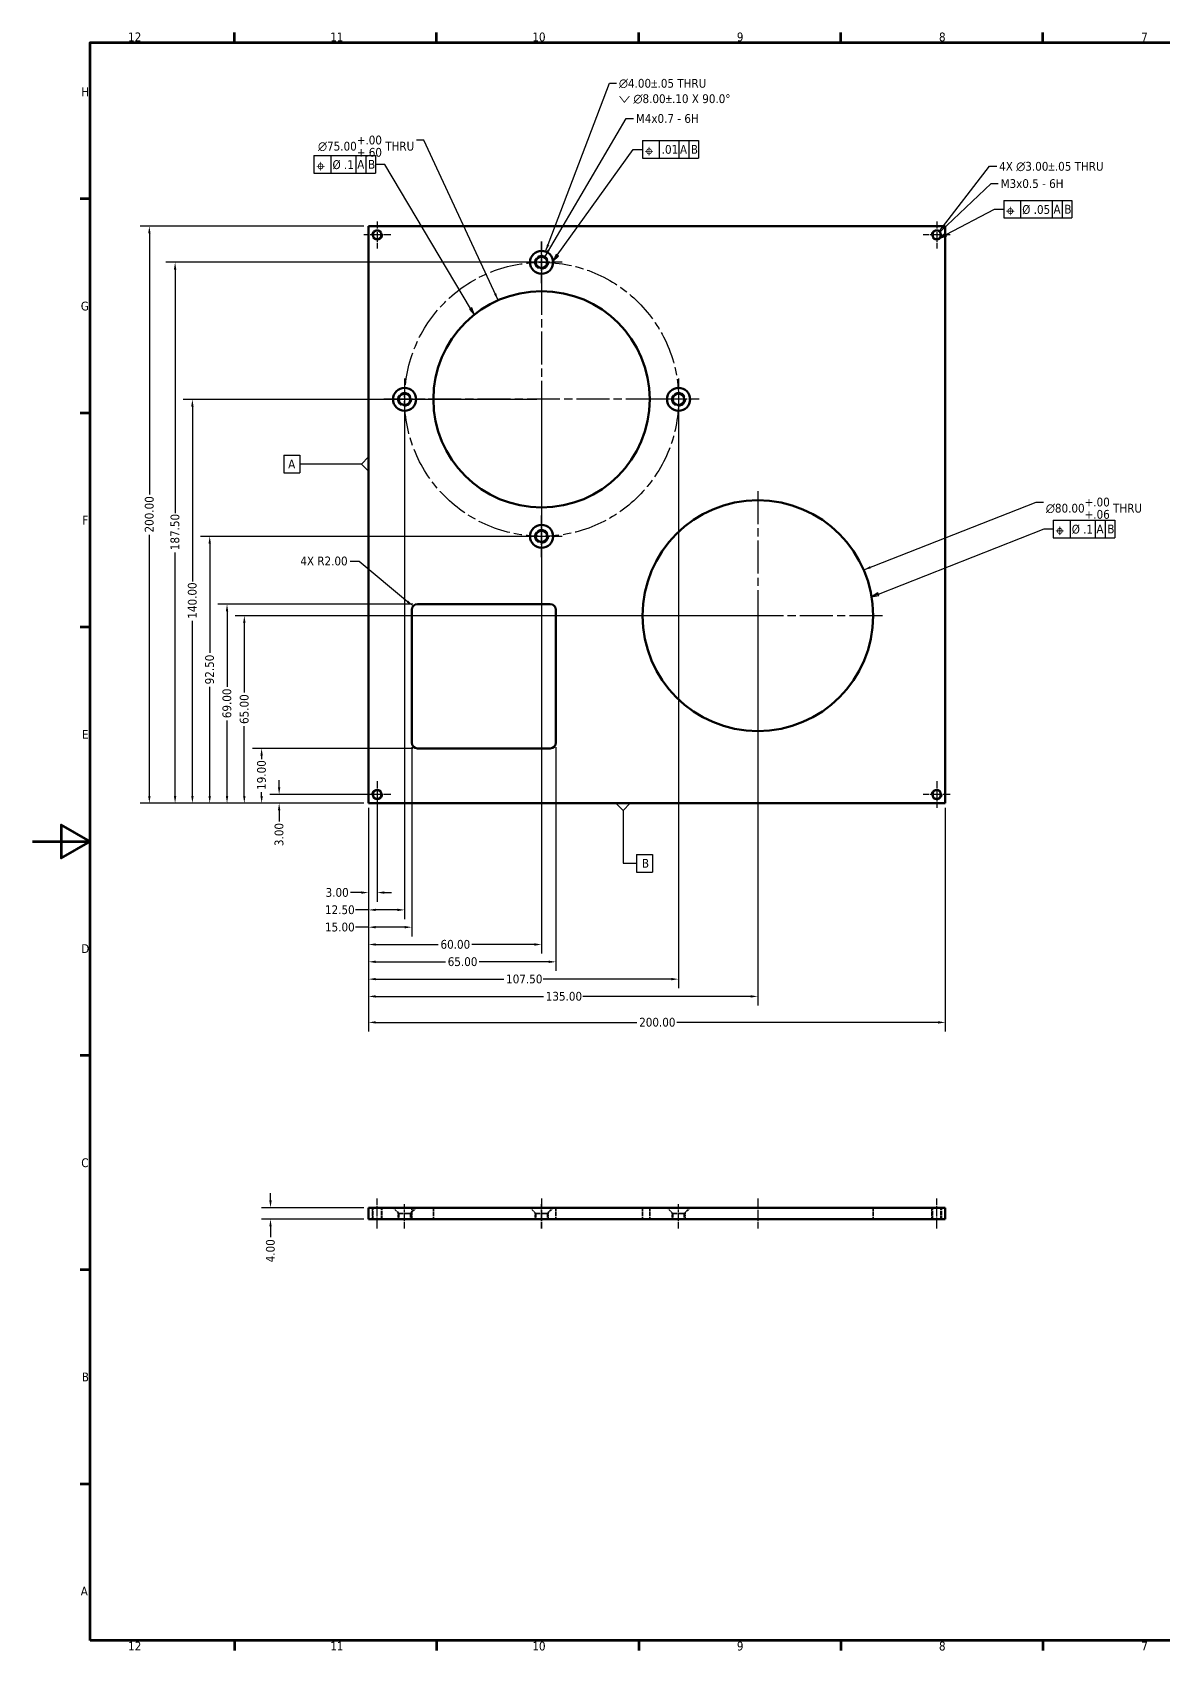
# Model space of a CAD drawing. Header units: millimetres. Extents: x 0 to 841, y 0 to 594.
# Drawn here: x 0 to 392, y 16 to 578 of the extents above; entities that cross this region are included whole.
import ezdxf

# ---------------------------------------------------------------- set-up
doc = ezdxf.new("R2010")
doc.units = ezdxf.units.MM
doc.linetypes.add('CHAIN', pattern=[0.7087, 0.4724, -0.0591, 0.1181, -0.0591])
doc.linetypes.add('DASHED', pattern=[0.2067, 0.1654, -0.0413])
for name, color, linetype, lineweight in [('Border (ANSI)', 7, 'Continuous', 70), ('Center Mark (ANSI)', 7, 'Continuous', 25), ('Centerline (ANSI)', 7, 'Continuous', 25), ('Dimension (ANSI)', 7, 'Continuous', 25), ('Hidden (ANSI)', 7, 'DASHED', 35), ('Hidden Narrow (ANSI)', 7, 'DASHED', 25), ('Symbol (ANSI)', 7, 'Continuous', 25), ('Visible (ANSI)', 7, 'Continuous', 50)]:
    doc.layers.add(name, color=color, linetype=linetype, lineweight=lineweight)
doc.styles.add('Note Text (ANSI)', font='tahoma.ttf')
doc.styles.add('Text Style6', font='AIGDT___.TTF')
doc.dimstyles.new('Default - mm (ANSI)', dxfattribs={"dimtxt": 3.048, "dimasz": 2.5, "dimexe": 3.175, "dimexo": 1.6002, "dimgap": 0.8, "dimtad": 0, "dimtoh": 1, "dimrnd": 1e-08, "dimzin": 4, "dimdsep": 46, "dimtxsty": 'Note Text (ANSI)', "dimcen": 0.09, "dimdle": 10, "dimclrd": 256, "dimclre": 256, "dimclrt": 256, "dimadec": 1, "dimazin": 1, "dimtfac": 1, "dimtofl": 0, "dimtmove": 0, "dimatfit": 3, "dimfxl": 1, "dimtolj": 1, "dimtzin": 4, "dimlwd": -1, "dimlwe": -1, "dimarcsym": 0})
doc.dimstyles.new('Default - mm (ANSI)$7', dxfattribs={"dimtxt": 3.048, "dimasz": 2.5, "dimexe": 3.175, "dimexo": 1.6002, "dimgap": 0.8, "dimtad": 0, "dimtoh": 1, "dimrnd": 1e-08, "dimzin": 4, "dimdsep": 46, "dimtxsty": 'Note Text (ANSI)', "dimcen": 0.09, "dimdle": 10, "dimclrd": 256, "dimclre": 256, "dimclrt": 256, "dimadec": 1, "dimazin": 1, "dimtfac": 1, "dimtofl": 0, "dimtmove": 0, "dimatfit": 3, "dimfxl": 1, "dimtolj": 1, "dimtzin": 4, "dimlwd": -1, "dimlwe": -1, "dimarcsym": 0})

# ---------------------------------------------------------------- blocks, each defined once
blk = doc.blocks.new('Borders Default Border')
at = {"layer": 'Border (ANSI)'}
for p, q in [((70.08, 574), (70.08, 577.45)), ((140.17, 574), (140.17, 577.45)), ((210.25, 574), (210.25, 577.45)), ((280.33, 574), (280.33, 577.45)), ((350.42, 574), (350.42, 577.45)), ((20, 519.75), (16.55, 519.75)), ((20, 445.5), (16.55, 445.5)), ((20, 371.25), (16.55, 371.25)), ((20, 222.75), (16.55, 222.75)), ((20, 148.5), (16.55, 148.5)), ((20, 74.25), (16.55, 74.25)), ((70.08, 20), (70.08, 16.55)), ((140.17, 20), (140.17, 16.55)), ((210.25, 20), (210.25, 16.55)), ((280.33, 20), (280.33, 16.55)), ((350.42, 20), (350.42, 16.55))]:
    blk.add_line(p, q, dxfattribs=at)
at = {"layer": 'Border (ANSI)', "flags": 128}
for points in [[(20, 20), (20, 574), (821, 574), (821, 20), (20, 20)], [(0, 297), (20, 297), (10, 302.77), (10, 291.23), (20, 297)]]:
    blk.add_lwpolyline(points, dxfattribs=at)
at = {"layer": 'Border (ANSI)', "attachment_point": 7, "style": 'Note Text (ANSI)'}
for s, insert, char_height in [('12', (33.21, 574.4), 3.048), ('11', (103.29, 574.4), 3.048), ('10', (173.38, 574.34), 3.048), ('9', (244.28, 574.34), 3.05), ('8', (314.38, 574.33), 3.05), ('7', (384.51, 574.4), 3.05), ('H', (16.97, 555.35), 3.05), ('G', (16.81, 481.04), 3.05), ('F', (17.29, 406.85), 3.05), ('E', (17.21, 332.6), 3.05), ('D', (16.96, 258.35), 3.05), ('C', (16.95, 184.05), 3.05), ('B', (17.15, 109.85), 3.05), ('A', (16.78, 35.6), 3.05), ('12', (33.21, 16.55), 3.048), ('11', (103.29, 16.55), 3.048), ('10', (173.38, 16.49), 3.048), ('9', (244.28, 16.49), 3.05), ('8', (314.38, 16.48), 3.05), ('7', (384.51, 16.55), 3.05)]:
    blk.add_mtext(s, dxfattribs=dict(at, insert=insert, char_height=char_height))
blk = doc.blocks.new('*D7')
at = {"layer": 'Defpoints', "color": 0, "transparency": 16777216}
for p in [(85.57, 313.28), (116.57, 310.28), (119.57, 313.28)]:
    blk.add_point(p, dxfattribs=at)
at = {"layer": 'Dimension (ANSI)', "transparency": 16777216}
for p, q in [((85.57, 315.78), (85.57, 318.28)), ((117.97, 313.28), (82.4, 313.28)), ((114.97, 310.28), (82.4, 310.28)), ((85.57, 307.78), (85.57, 303.97))]:
    blk.add_line(p, q, dxfattribs=at)
for points in [[(85.16, 315.78), (85.99, 315.78), (85.57, 313.28)], [(85.16, 307.78), (85.99, 307.78), (85.57, 310.28)]]:
    blk.add_solid(points, dxfattribs=at)
at = {"layer": 'Dimension (ANSI)', "transparency": 16777216, "insert": (83.99, 295.4), "char_height": 3.048, "attachment_point": 1, "rotation": 90, "style": 'Note Text (ANSI)'}
blk.add_mtext('\\A1;3.00', dxfattribs=at)
blk = doc.blocks.new('*D8')
at = {"layer": 'Defpoints', "color": 0, "transparency": 16777216}
for p in [(79.5, 329.28), (133.57, 329.28), (116.57, 310.28)]:
    blk.add_point(p, dxfattribs=at)
at = {"layer": 'Dimension (ANSI)', "transparency": 16777216}
for p, q in [((131.97, 329.28), (76.32, 329.28)), ((79.5, 326.78), (79.5, 325.48)), ((114.97, 310.28), (76.32, 310.28)), ((79.5, 312.78), (79.5, 314.09))]:
    blk.add_line(p, q, dxfattribs=at)
for points in [[(79.08, 326.78), (79.91, 326.78), (79.5, 329.28)], [(79.08, 312.78), (79.91, 312.78), (79.5, 310.28)]]:
    blk.add_solid(points, dxfattribs=at)
at = {"layer": 'Dimension (ANSI)', "transparency": 16777216, "insert": (77.91, 314.89), "char_height": 3.048, "attachment_point": 1, "rotation": 90, "style": 'Note Text (ANSI)'}
blk.add_mtext('\\A1;19.00', dxfattribs=at)
blk = doc.blocks.new('*D9')
at = {"layer": 'Defpoints', "color": 0, "transparency": 16777216}
for p in [(73.5, 375.28), (251.57, 375.28), (116.57, 310.28)]:
    blk.add_point(p, dxfattribs=at)
at = {"layer": 'Dimension (ANSI)', "transparency": 16777216}
for p, q in [((249.97, 375.28), (70.32, 375.28)), ((73.5, 372.78), (73.5, 348.62)), ((73.5, 312.78), (73.5, 336.94)), ((114.97, 310.28), (70.32, 310.28))]:
    blk.add_line(p, q, dxfattribs=at)
for points in [[(73.08, 372.78), (73.91, 372.78), (73.5, 375.28)], [(73.08, 312.78), (73.91, 312.78), (73.5, 310.28)]]:
    blk.add_solid(points, dxfattribs=at)
at = {"layer": 'Dimension (ANSI)', "transparency": 16777216, "insert": (71.91, 337.74), "char_height": 3.048, "attachment_point": 1, "rotation": 90, "style": 'Note Text (ANSI)'}
blk.add_mtext('\\A1;65.00', dxfattribs=at)
blk = doc.blocks.new('*D10')
at = {"layer": 'Defpoints', "color": 0, "transparency": 16777216}
for p in [(67.5, 379.28), (133.57, 379.28), (116.57, 310.28)]:
    blk.add_point(p, dxfattribs=at)
at = {"layer": 'Dimension (ANSI)', "transparency": 16777216}
for p, q in [((131.97, 379.28), (64.32, 379.28)), ((67.5, 376.78), (67.5, 350.62)), ((67.5, 312.78), (67.5, 338.94)), ((114.97, 310.28), (64.32, 310.28))]:
    blk.add_line(p, q, dxfattribs=at)
for points in [[(67.08, 376.78), (67.91, 376.78), (67.5, 379.28)], [(67.08, 312.78), (67.91, 312.78), (67.5, 310.28)]]:
    blk.add_solid(points, dxfattribs=at)
at = {"layer": 'Dimension (ANSI)', "transparency": 16777216, "insert": (65.91, 339.74), "char_height": 3.048, "attachment_point": 1, "rotation": 90, "style": 'Note Text (ANSI)'}
blk.add_mtext('\\A1;69.00', dxfattribs=at)
blk = doc.blocks.new('*D11')
at = {"layer": 'Defpoints', "color": 0, "transparency": 16777216}
for p in [(61.5, 402.78), (176.57, 402.78), (116.57, 310.28)]:
    blk.add_point(p, dxfattribs=at)
at = {"layer": 'Dimension (ANSI)', "transparency": 16777216}
for p, q in [((174.97, 402.78), (58.32, 402.78)), ((61.5, 400.28), (61.5, 362.39)), ((61.5, 312.78), (61.5, 350.67)), ((114.97, 310.28), (58.32, 310.28))]:
    blk.add_line(p, q, dxfattribs=at)
for points in [[(61.08, 400.28), (61.91, 400.28), (61.5, 402.78)], [(61.08, 312.78), (61.91, 312.78), (61.5, 310.28)]]:
    blk.add_solid(points, dxfattribs=at)
at = {"layer": 'Dimension (ANSI)', "transparency": 16777216, "insert": (59.91, 351.47), "char_height": 3.048, "attachment_point": 1, "rotation": 90, "style": 'Note Text (ANSI)'}
blk.add_mtext('\\A1;92.50', dxfattribs=at)
blk = doc.blocks.new('*D12')
at = {"layer": 'Defpoints', "color": 0, "transparency": 16777216}
for p in [(55.5, 450.28), (176.57, 450.28), (116.57, 310.28)]:
    blk.add_point(p, dxfattribs=at)
at = {"layer": 'Dimension (ANSI)', "transparency": 16777216}
for p, q in [((174.97, 450.28), (52.32, 450.28)), ((55.5, 447.78), (55.5, 387.12)), ((55.5, 312.78), (55.5, 373.44)), ((114.97, 310.28), (52.32, 310.28))]:
    blk.add_line(p, q, dxfattribs=at)
for points in [[(55.08, 447.78), (55.91, 447.78), (55.5, 450.28)], [(55.08, 312.78), (55.91, 312.78), (55.5, 310.28)]]:
    blk.add_solid(points, dxfattribs=at)
at = {"layer": 'Dimension (ANSI)', "transparency": 16777216, "insert": (53.91, 374.24), "char_height": 3.048, "attachment_point": 1, "rotation": 90, "style": 'Note Text (ANSI)'}
blk.add_mtext('\\A1;140.00', dxfattribs=at)
blk = doc.blocks.new('*D13')
at = {"layer": 'Defpoints', "color": 0, "transparency": 16777216}
for p in [(49.5, 497.78), (176.57, 497.78), (116.57, 310.28)]:
    blk.add_point(p, dxfattribs=at)
at = {"layer": 'Dimension (ANSI)', "transparency": 16777216}
for p, q in [((174.97, 497.78), (46.32, 497.78)), ((49.5, 495.28), (49.5, 410.87)), ((49.5, 312.78), (49.5, 397.19)), ((114.97, 310.28), (46.32, 310.28))]:
    blk.add_line(p, q, dxfattribs=at)
for points in [[(49.08, 495.28), (49.91, 495.28), (49.5, 497.78)], [(49.08, 312.78), (49.91, 312.78), (49.5, 310.28)]]:
    blk.add_solid(points, dxfattribs=at)
at = {"layer": 'Dimension (ANSI)', "transparency": 16777216, "insert": (47.9, 397.99), "char_height": 3.048, "attachment_point": 1, "rotation": 90, "style": 'Note Text (ANSI)'}
blk.add_mtext('\\A1;187.50', dxfattribs=at)
blk = doc.blocks.new('*D14')
at = {"layer": 'Defpoints', "color": 0, "transparency": 16777216}
for p in [(116.57, 310.28), (119.57, 313.28), (119.57, 279.28)]:
    blk.add_point(p, dxfattribs=at)
at = {"layer": 'Dimension (ANSI)', "transparency": 16777216}
for p, q in [((116.57, 308.68), (116.57, 276.11)), ((119.57, 311.68), (119.57, 276.11)), ((114.07, 279.28), (110.26, 279.28)), ((122.07, 279.28), (124.57, 279.28))]:
    blk.add_line(p, q, dxfattribs=at)
for points in [[(114.07, 279.7), (114.07, 278.87), (116.57, 279.28)], [(122.07, 279.7), (122.07, 278.87), (119.57, 279.28)]]:
    blk.add_solid(points, dxfattribs=at)
at = {"layer": 'Dimension (ANSI)', "transparency": 16777216, "insert": (101.69, 280.87), "char_height": 3.048, "attachment_point": 1, "style": 'Note Text (ANSI)'}
blk.add_mtext('\\A1;3.00', dxfattribs=at)
blk = doc.blocks.new('*D15')
at = {"layer": 'Defpoints', "color": 0, "transparency": 16777216}
for p in [(129.07, 450.28), (116.57, 310.28), (129.07, 273.28)]:
    blk.add_point(p, dxfattribs=at)
at = {"layer": 'Dimension (ANSI)', "transparency": 16777216}
for p, q in [((129.07, 448.68), (129.07, 270.11)), ((116.57, 308.68), (116.57, 270.11)), ((116.57, 273.28), (112.06, 273.28)), ((126.57, 273.28), (119.07, 273.28))]:
    blk.add_line(p, q, dxfattribs=at)
for points in [[(119.07, 273.7), (119.07, 272.87), (116.57, 273.28)], [(126.57, 273.7), (126.57, 272.87), (129.07, 273.28)]]:
    blk.add_solid(points, dxfattribs=at)
at = {"layer": 'Dimension (ANSI)', "transparency": 16777216, "insert": (101.47, 274.87), "char_height": 3.048, "attachment_point": 1, "style": 'Note Text (ANSI)'}
blk.add_mtext('\\A1;12.50', dxfattribs=at)
blk = doc.blocks.new('*D16')
at = {"layer": 'Defpoints', "color": 0, "transparency": 16777216}
for p in [(131.57, 331.28), (116.57, 310.28), (131.57, 267.28)]:
    blk.add_point(p, dxfattribs=at)
at = {"layer": 'Dimension (ANSI)', "transparency": 16777216}
for p, q in [((131.57, 329.68), (131.57, 264.11)), ((116.57, 308.68), (116.57, 264.11)), ((116.57, 267.28), (112.06, 267.28)), ((129.07, 267.28), (119.07, 267.28))]:
    blk.add_line(p, q, dxfattribs=at)
for points in [[(119.07, 267.7), (119.07, 266.87), (116.57, 267.28)], [(129.07, 267.7), (129.07, 266.87), (131.57, 267.28)]]:
    blk.add_solid(points, dxfattribs=at)
at = {"layer": 'Dimension (ANSI)', "transparency": 16777216, "insert": (101.47, 268.87), "char_height": 3.048, "attachment_point": 1, "style": 'Note Text (ANSI)'}
blk.add_mtext('\\A1;15.00', dxfattribs=at)
blk = doc.blocks.new('*D17')
at = {"layer": 'Defpoints', "color": 0, "transparency": 16777216}
for p in [(176.57, 450.28), (116.57, 310.28), (176.57, 261.28)]:
    blk.add_point(p, dxfattribs=at)
at = {"layer": 'Dimension (ANSI)', "transparency": 16777216}
for p, q in [((176.57, 448.68), (176.57, 258.11)), ((116.57, 308.68), (116.57, 258.11)), ((119.07, 261.28), (140.73, 261.28)), ((174.07, 261.28), (152.41, 261.28))]:
    blk.add_line(p, q, dxfattribs=at)
for points in [[(119.07, 261.7), (119.07, 260.87), (116.57, 261.28)], [(174.07, 261.7), (174.07, 260.87), (176.57, 261.28)]]:
    blk.add_solid(points, dxfattribs=at)
at = {"layer": 'Dimension (ANSI)', "transparency": 16777216, "insert": (141.53, 262.87), "char_height": 3.048, "attachment_point": 1, "style": 'Note Text (ANSI)'}
blk.add_mtext('\\A1;60.00', dxfattribs=at)
blk = doc.blocks.new('*D18')
at = {"layer": 'Defpoints', "color": 0, "transparency": 16777216}
for p in [(181.57, 331.28), (116.57, 310.28), (181.57, 255.28)]:
    blk.add_point(p, dxfattribs=at)
at = {"layer": 'Dimension (ANSI)', "transparency": 16777216}
for p, q in [((181.57, 329.68), (181.57, 252.11)), ((116.57, 308.68), (116.57, 252.11)), ((119.07, 255.28), (143.23, 255.28)), ((179.07, 255.28), (154.91, 255.28))]:
    blk.add_line(p, q, dxfattribs=at)
for points in [[(119.07, 255.7), (119.07, 254.87), (116.57, 255.28)], [(179.07, 255.7), (179.07, 254.87), (181.57, 255.28)]]:
    blk.add_solid(points, dxfattribs=at)
at = {"layer": 'Dimension (ANSI)', "transparency": 16777216, "insert": (144.03, 256.87), "char_height": 3.048, "attachment_point": 1, "style": 'Note Text (ANSI)'}
blk.add_mtext('\\A1;65.00', dxfattribs=at)
blk = doc.blocks.new('*D19')
at = {"layer": 'Defpoints', "color": 0, "transparency": 16777216}
for p in [(224.07, 450.28), (116.57, 310.28), (224.07, 249.28)]:
    blk.add_point(p, dxfattribs=at)
at = {"layer": 'Dimension (ANSI)', "transparency": 16777216}
for p, q in [((224.07, 448.68), (224.07, 246.11)), ((116.57, 308.68), (116.57, 246.11)), ((119.07, 249.28), (163.48, 249.28)), ((221.57, 249.28), (177.16, 249.28))]:
    blk.add_line(p, q, dxfattribs=at)
for points in [[(119.07, 249.7), (119.07, 248.87), (116.57, 249.28)], [(221.57, 249.7), (221.57, 248.87), (224.07, 249.28)]]:
    blk.add_solid(points, dxfattribs=at)
at = {"layer": 'Dimension (ANSI)', "transparency": 16777216, "insert": (164.28, 250.87), "char_height": 3.048, "attachment_point": 1, "style": 'Note Text (ANSI)'}
blk.add_mtext('\\A1;107.50', dxfattribs=at)
blk = doc.blocks.new('*D20')
at = {"layer": 'Defpoints', "color": 0, "transparency": 16777216}
for p in [(251.57, 375.28), (116.57, 310.28), (251.57, 243.28)]:
    blk.add_point(p, dxfattribs=at)
at = {"layer": 'Dimension (ANSI)', "transparency": 16777216}
for p, q in [((251.57, 373.68), (251.57, 240.11)), ((116.57, 308.68), (116.57, 240.11)), ((119.07, 243.28), (177.23, 243.28)), ((249.07, 243.28), (190.91, 243.28))]:
    blk.add_line(p, q, dxfattribs=at)
for points in [[(119.07, 243.7), (119.07, 242.87), (116.57, 243.28)], [(249.07, 243.7), (249.07, 242.87), (251.57, 243.28)]]:
    blk.add_solid(points, dxfattribs=at)
at = {"layer": 'Dimension (ANSI)', "transparency": 16777216, "insert": (178.03, 244.87), "char_height": 3.048, "attachment_point": 1, "style": 'Note Text (ANSI)'}
blk.add_mtext('\\A1;135.00', dxfattribs=at)
blk = doc.blocks.new('*D21')
at = {"layer": 'Defpoints', "color": 0, "transparency": 16777216}
for p in [(116.57, 510.28), (40.57, 310.28), (116.57, 310.28)]:
    blk.add_point(p, dxfattribs=at)
at = {"layer": 'Dimension (ANSI)', "transparency": 16777216}
for p, q in [((114.97, 510.28), (37.4, 510.28)), ((40.57, 507.78), (40.57, 417.24)), ((40.57, 312.78), (40.57, 403.32)), ((114.97, 310.28), (37.4, 310.28))]:
    blk.add_line(p, q, dxfattribs=at)
for points in [[(40.16, 507.78), (40.99, 507.78), (40.57, 510.28)], [(40.16, 312.78), (40.99, 312.78), (40.57, 310.28)]]:
    blk.add_solid(points, dxfattribs=at)
at = {"layer": 'Dimension (ANSI)', "transparency": 16777216, "insert": (38.99, 404.12), "char_height": 3.048, "attachment_point": 1, "rotation": 90, "style": 'Note Text (ANSI)'}
blk.add_mtext('\\A1;200.00', dxfattribs=at)
blk = doc.blocks.new('*D22')
at = {"layer": 'Defpoints', "color": 0, "transparency": 16777216}
for p in [(116.57, 310.28), (316.57, 310.28), (316.57, 234.28)]:
    blk.add_point(p, dxfattribs=at)
at = {"layer": 'Dimension (ANSI)', "transparency": 16777216}
for p, q in [((116.57, 308.68), (116.57, 231.11)), ((316.57, 308.68), (316.57, 231.11)), ((119.07, 234.28), (209.62, 234.28)), ((314.07, 234.28), (223.53, 234.28))]:
    blk.add_line(p, q, dxfattribs=at)
for points in [[(119.07, 234.7), (119.07, 233.87), (116.57, 234.28)], [(314.07, 234.7), (314.07, 233.87), (316.57, 234.28)]]:
    blk.add_solid(points, dxfattribs=at)
at = {"layer": 'Dimension (ANSI)', "transparency": 16777216, "insert": (210.42, 235.87), "char_height": 3.048, "attachment_point": 1, "style": 'Note Text (ANSI)'}
blk.add_mtext('\\A1;200.00', dxfattribs=at)
blk = doc.blocks.new('*D23')
at = {"layer": 'Defpoints', "color": 0, "transparency": 16777216}
for p in [(82.57, 170.04), (116.57, 170.04), (116.57, 166.04)]:
    blk.add_point(p, dxfattribs=at)
at = {"layer": 'Dimension (ANSI)', "transparency": 16777216}
for p, q in [((82.57, 172.54), (82.57, 175.04)), ((114.97, 170.04), (79.4, 170.04)), ((114.97, 166.04), (79.4, 166.04)), ((82.57, 163.54), (82.57, 159.78))]:
    blk.add_line(p, q, dxfattribs=at)
for points in [[(82.16, 172.54), (82.99, 172.54), (82.57, 170.04)], [(82.16, 163.54), (82.99, 163.54), (82.57, 166.04)]]:
    blk.add_solid(points, dxfattribs=at)
at = {"layer": 'Dimension (ANSI)', "transparency": 16777216, "insert": (80.99, 151.1), "char_height": 3.048, "attachment_point": 1, "rotation": 90, "style": 'Note Text (ANSI)'}
blk.add_mtext('\\A1;4.00', dxfattribs=at)
blk = doc.blocks.new('Datum Identifier1')
at = {"layer": 'Symbol (ANSI)'}
for p, q in [((87.19, 430.9), (92.79, 430.9)), ((87.19, 430.9), (87.19, 424.8)), ((92.79, 430.9), (92.79, 424.8)), ((97.47, 427.85), (92.79, 427.85)), ((114.09, 427.85), (97.47, 427.85)), ((87.19, 424.8), (92.79, 424.8))]:
    blk.add_line(p, q, dxfattribs=at)
at = {"layer": 'Symbol (ANSI)', "flags": 128}
blk.add_lwpolyline([(116.57, 430.34), (116.57, 425.36), (114.09, 427.85), (116.57, 430.34)], dxfattribs=at)
at = {"layer": 'Symbol (ANSI)'}
blk.add_solid([(116.57, 430.34), (116.57, 425.36), (114.09, 427.85), (116.57, 430.34)], dxfattribs=at)
at = {"layer": 'Symbol (ANSI)', "insert": (88.69, 426.33), "char_height": 3.05, "attachment_point": 7, "style": 'Note Text (ANSI)'}
blk.add_mtext('A', dxfattribs=at)
blk = doc.blocks.new('Datum Identifier2')
at = {"layer": 'Symbol (ANSI)'}
for p, q in [((204.85, 307.79), (204.85, 289.44)), ((209.53, 292.49), (215.04, 292.49)), ((209.53, 292.49), (209.53, 286.4)), ((215.04, 292.49), (215.04, 286.4)), ((204.85, 289.44), (209.53, 289.44)), ((209.53, 286.4), (215.04, 286.4))]:
    blk.add_line(p, q, dxfattribs=at)
at = {"layer": 'Symbol (ANSI)', "flags": 128}
blk.add_lwpolyline([(202.36, 310.28), (207.34, 310.28), (204.85, 307.79), (202.36, 310.28)], dxfattribs=at)
at = {"layer": 'Symbol (ANSI)'}
blk.add_solid([(202.36, 310.28), (207.34, 310.28), (204.85, 307.79), (202.36, 310.28)], dxfattribs=at)
at = {"layer": 'Symbol (ANSI)', "insert": (211.36, 287.92), "char_height": 3.05, "attachment_point": 7, "style": 'Note Text (ANSI)'}
blk.add_mtext('B', dxfattribs=at)
blk = doc.blocks.new('*D26')
at = {"layer": 'Defpoints', "color": 0, "transparency": 16777216}
for p in [(132.04, 378.57), (133.57, 377.28)]:
    blk.add_point(p, dxfattribs=at)
at = {"layer": 'Dimension (ANSI)', "transparency": 16777216}
for p, q in [((110.24, 394.18), (113.36, 394.18)), ((113.36, 394.18), (130.12, 380.17))]:
    blk.add_line(p, q, dxfattribs=at)
blk.add_solid([(130.39, 380.49), (129.86, 379.85), (132.04, 378.57)], dxfattribs=at)
at = {"layer": 'Dimension (ANSI)', "transparency": 16777216, "insert": (92.92, 395.77), "char_height": 3.048, "attachment_point": 1, "style": 'Note Text (ANSI)'}
blk.add_mtext('\\A1;\\fTahoma|b0|i0;\\H3.0480;4X R2.00', dxfattribs=at)
blk = doc.blocks.new('GD&T Identifier1')
at = {"layer": 'Symbol (ANSI)'}
for p, q in [((211.56, 539.99), (230.94, 539.99)), ((211.56, 539.99), (211.56, 533.9)), ((217.4, 539.99), (217.4, 533.9)), ((224.14, 539.99), (224.14, 533.9)), ((227.58, 539.99), (227.58, 533.9)), ((230.94, 539.99), (230.94, 533.9)), ((182.01, 500.26), (208.39, 536.95)), ((208.39, 536.95), (211.56, 536.95)), ((211.56, 533.9), (230.94, 533.9)), ((181.6, 500.55), (180.55, 498.23)), ((182.01, 500.26), (180.55, 498.23)), ((180.55, 498.23), (182.41, 499.97)), ((182.41, 499.97), (181.6, 500.55))]:
    blk.add_line(p, q, dxfattribs=at)
at = {"layer": 'Symbol (ANSI)', "flags": 128}
blk.add_lwpolyline([(181.6, 500.55), (180.55, 498.23), (182.41, 499.97), (181.6, 500.55)], dxfattribs=at)
at = {"layer": 'Symbol (ANSI)'}
blk.add_solid([(181.6, 500.55), (180.55, 498.23), (182.41, 499.97), (181.6, 500.55)], dxfattribs=at)
at = {"layer": 'Symbol (ANSI)', "attachment_point": 7}
for s, insert, char_height, style in [('j', (212.27, 534.75), 3.05, 'Text Style6'), ('.01', (218.23, 535.36), 3.048, 'Note Text (ANSI)'), ('A', (224.56, 535.42), 3.05, 'Note Text (ANSI)'), ('B', (228.33, 535.42), 3.05, 'Note Text (ANSI)')]:
    blk.add_mtext(s, dxfattribs=dict(at, insert=insert, char_height=char_height, style=style))
blk = doc.blocks.new('GD&T Identifier2')
at = {"layer": 'Symbol (ANSI)'}
for p, q in [((97.66, 534.79), (119.02, 534.79)), ((97.66, 534.79), (97.66, 528.7)), ((103.5, 534.79), (103.5, 528.7)), ((112.22, 534.79), (112.22, 528.7)), ((115.66, 534.79), (115.66, 528.7)), ((119.02, 534.79), (119.02, 528.7)), ((97.66, 528.7), (119.02, 528.7)), ((122.2, 531.74), (119.02, 531.74)), ((151.97, 481.8), (122.2, 531.74)), ((152.4, 482.05), (151.54, 481.54)), ((151.54, 481.54), (153.25, 479.65)), ((151.97, 481.8), (153.25, 479.65)), ((153.25, 479.65), (152.4, 482.05))]:
    blk.add_line(p, q, dxfattribs=at)
at = {"layer": 'Symbol (ANSI)', "flags": 128}
blk.add_lwpolyline([(151.54, 481.54), (153.25, 479.65), (152.4, 482.05), (151.54, 481.54)], dxfattribs=at)
at = {"layer": 'Symbol (ANSI)'}
blk.add_solid([(151.54, 481.54), (153.25, 479.65), (152.4, 482.05), (151.54, 481.54)], dxfattribs=at)
at = {"layer": 'Symbol (ANSI)', "attachment_point": 7}
for s, insert, char_height, style in [('Ø .1', (104.08, 529.98), 3.048, 'Note Text (ANSI)'), ('A', (112.65, 530.22), 3.05, 'Note Text (ANSI)'), ('B', (116.41, 530.22), 3.05, 'Note Text (ANSI)'), ('j', (98.36, 529.55), 3.05, 'Text Style6')]:
    blk.add_mtext(s, dxfattribs=dict(at, insert=insert, char_height=char_height, style=style))
blk = doc.blocks.new('GD&T Identifier3')
at = {"layer": 'Symbol (ANSI)'}
for p, q in [((293.36, 382.75), (350.82, 405.36)), ((350.82, 405.36), (353.99, 405.36)), ((353.99, 408.41), (375.36, 408.41)), ((353.99, 408.41), (353.99, 402.31)), ((359.83, 408.41), (359.83, 402.31)), ((368.55, 408.41), (368.55, 402.31)), ((372, 408.41), (372, 402.31)), ((375.36, 408.41), (375.36, 402.31)), ((353.99, 402.31), (375.36, 402.31)), ((293.18, 383.22), (291.03, 381.84)), ((293.36, 382.75), (291.03, 381.84)), ((291.03, 381.84), (293.54, 382.29)), ((293.54, 382.29), (293.18, 383.22))]:
    blk.add_line(p, q, dxfattribs=at)
at = {"layer": 'Symbol (ANSI)', "flags": 128}
blk.add_lwpolyline([(293.18, 383.22), (291.03, 381.84), (293.54, 382.29), (293.18, 383.22)], dxfattribs=at)
at = {"layer": 'Symbol (ANSI)'}
blk.add_solid([(293.18, 383.22), (291.03, 381.84), (293.54, 382.29), (293.18, 383.22)], dxfattribs=at)
at = {"layer": 'Symbol (ANSI)', "attachment_point": 7}
for s, insert, char_height, style in [('j', (354.7, 403.16), 3.05, 'Text Style6'), ('Ø .1', (360.41, 403.6), 3.048, 'Note Text (ANSI)'), ('A', (368.98, 403.83), 3.05, 'Note Text (ANSI)'), ('B', (372.75, 403.83), 3.05, 'Note Text (ANSI)')]:
    blk.add_mtext(s, dxfattribs=dict(at, insert=insert, char_height=char_height, style=style))
blk = doc.blocks.new('GD&T Identifier4')
at = {"layer": 'Symbol (ANSI)'}
for p, q in [((316.85, 507.38), (333.64, 516.19)), ((333.64, 516.19), (336.82, 516.19)), ((336.82, 519.24), (360.47, 519.24)), ((336.82, 519.24), (336.82, 513.15)), ((342.66, 519.24), (342.66, 513.15)), ((353.67, 519.24), (353.67, 513.15)), ((357.11, 519.24), (357.11, 513.15)), ((360.47, 519.24), (360.47, 513.15)), ((336.82, 513.15), (360.47, 513.15)), ((316.47, 507.18), (314.63, 506.21)), ((315.82, 507.18), (314.63, 506.21)), ((314.63, 506.21), (317.07, 506.93)), ((316.61, 507.82), (316.07, 507.38)), ((316.84, 507.38), (316.61, 507.82)), ((317.07, 506.93), (316.94, 507.18))]:
    blk.add_line(p, q, dxfattribs=at)
at = {"layer": 'Symbol (ANSI)', "flags": 128}
blk.add_lwpolyline([(316.61, 507.82), (314.63, 506.21), (317.07, 506.93), (316.61, 507.82)], dxfattribs=at)
at = {"layer": 'Symbol (ANSI)'}
blk.add_solid([(316.61, 507.82), (314.63, 506.21), (317.07, 506.93), (316.61, 507.82)], dxfattribs=at)
at = {"layer": 'Symbol (ANSI)', "attachment_point": 7}
for s, insert, char_height, style in [('j', (337.52, 514), 3.05, 'Text Style6'), ('Ø .05', (343.24, 514.43), 3.048, 'Note Text (ANSI)'), ('A', (354.09, 514.67), 3.05, 'Note Text (ANSI)'), ('B', (357.86, 514.67), 3.05, 'Note Text (ANSI)')]:
    blk.add_mtext(s, dxfattribs=dict(at, insert=insert, char_height=char_height, style=style))

msp = doc.modelspace()

# ---------------------------------------------------------------- linework, layer by layer
at = {"layer": 'Center Mark (ANSI)', "linetype": 'CHAIN', "ltscale": 5.194062}
for p, q in [((119.575, 511.958), (119.575, 502.608)), ((313.575, 511.958), (313.575, 502.608)), ((124.25, 507.283), (114.9, 507.283)), ((318.25, 507.283), (308.9, 507.283)), ((119.575, 317.958), (119.575, 308.608)), ((313.575, 317.958), (313.575, 308.608)), ((124.25, 313.283), (114.9, 313.283)), ((318.25, 313.283), (308.9, 313.283))]:
    msp.add_line(p, q, dxfattribs=at)
at = {"layer": 'Center Mark (ANSI)', "linetype": 'CHAIN', "ltscale": 7.971688}
for p, q in [((176.575, 504.958), (176.575, 490.608)), ((176.575, 490.608), (176.575, 504.958)), ((183.75, 497.783), (169.4, 497.783)), ((129.075, 457.458), (129.075, 443.108)), ((224.075, 457.458), (224.075, 443.108)), ((136.25, 450.283), (121.9, 450.283)), ((121.9, 450.283), (136.25, 450.283)), ((231.25, 450.283), (216.9, 450.283)), ((231.25, 450.283), (216.9, 450.283)), ((176.575, 409.958), (176.575, 395.608)), ((176.575, 395.608), (176.575, 409.958)), ((183.75, 402.783), (169.4, 402.783))]:
    msp.add_line(p, q, dxfattribs=at)
at = {"layer": 'Center Mark (ANSI)', "linetype": 'CHAIN', "ltscale": 24.192183}
for p, q in [((176.575, 490.958), (176.575, 409.608)), ((176.575, 490.958), (176.575, 409.608)), ((217.25, 450.283), (135.9, 450.283)), ((217.25, 450.283), (135.9, 450.283)), ((251.575, 418.458), (251.575, 332.108)), ((294.75, 375.283), (208.4, 375.283))]:
    msp.add_line(p, q, dxfattribs=at)
at = {"layer": 'Centerline (ANSI)', "linetype": 'CHAIN', "ltscale": 5.749587}
for p, q in [((119.575, 162.862), (119.575, 173.212)), ((176.575, 173.212), (176.575, 162.862)), ((251.575, 173.212), (251.575, 162.862)), ((313.575, 162.862), (313.575, 173.212))]:
    msp.add_line(p, q, dxfattribs=at)
at = {"layer": 'Centerline (ANSI)', "linetype": 'CHAIN', "ltscale": 4.638536}
for p, q in [((129.075, 162.862), (129.075, 171.212)), ((176.575, 162.862), (176.575, 171.212)), ((224.075, 162.862), (224.075, 171.212))]:
    msp.add_line(p, q, dxfattribs=at)
at = {"layer": 'Centerline (ANSI)', "linetype": 'CHAIN', "ltscale": 24.192183}
msp.add_circle((176.575, 450.283), 47.5, dxfattribs=at)
at = {"layer": 'Hidden (ANSI)', "ltscale": 7.618686}
for p, q in [((118.075, 166.037), (118.075, 170.037)), ((121.075, 166.037), (121.075, 170.037)), ((131.575, 166.037), (131.575, 170.037)), ((139.075, 170.037), (139.075, 166.037)), ((181.575, 170.037), (181.575, 166.037)), ((211.575, 170.037), (211.575, 166.037)), ((214.075, 170.037), (214.075, 166.037)), ((291.575, 170.037), (291.575, 166.037)), ((312.075, 166.037), (312.075, 170.037)), ((315.075, 166.037), (315.075, 170.037))]:
    msp.add_line(p, q, dxfattribs=at)
at = {"layer": 'Hidden (ANSI)', "ltscale": 5.387196}
for p, q in [((127.075, 168.037), (125.075, 170.037)), ((131.075, 168.037), (133.075, 170.037)), ((174.575, 168.037), (172.575, 170.037)), ((178.575, 168.037), (180.575, 170.037)), ((222.075, 168.037), (220.075, 170.037)), ((226.075, 168.037), (228.075, 170.037))]:
    msp.add_line(p, q, dxfattribs=at)
at = {"layer": 'Hidden (ANSI)', "ltscale": 11.967462}
for p, q in [((131.075, 168.037), (127.075, 168.037)), ((178.575, 168.037), (174.575, 168.037)), ((226.075, 168.037), (222.075, 168.037))]:
    msp.add_line(p, q, dxfattribs=at)
at = {"layer": 'Hidden (ANSI)', "ltscale": 3.809293}
for p, q in [((127.075, 166.037), (127.075, 168.037)), ((131.075, 166.037), (131.075, 168.037)), ((174.575, 166.037), (174.575, 168.037)), ((178.575, 166.037), (178.575, 168.037)), ((222.075, 166.037), (222.075, 168.037)), ((226.075, 166.037), (226.075, 168.037))]:
    msp.add_line(p, q, dxfattribs=at)
at = {"layer": 'Hidden Narrow (ANSI)', "ltscale": 7.618686}
for p, q in [((117.804, 170.037), (117.804, 166.037)), ((121.345, 166.037), (121.345, 170.037)), ((311.804, 170.037), (311.804, 166.037)), ((315.345, 166.037), (315.345, 170.037))]:
    msp.add_line(p, q, dxfattribs=at)
at = {"layer": 'Hidden Narrow (ANSI)', "ltscale": 4.531173}
for p, q in [((126.696, 168.416), (126.696, 166.037)), ((131.454, 166.037), (131.454, 168.416)), ((174.196, 168.416), (174.196, 166.037)), ((178.954, 166.037), (178.954, 168.416)), ((221.696, 168.416), (221.696, 166.037)), ((226.454, 166.037), (226.454, 168.416))]:
    msp.add_line(p, q, dxfattribs=at)
at = {"layer": 'Hidden Narrow (ANSI)', "ltscale": 26.909481}
for centre in [(119.575, 507.283), (313.575, 507.283), (119.575, 313.283), (313.575, 313.283)]:
    msp.add_circle(centre, 1.77, dxfattribs=at)
at = {"layer": 'Hidden Narrow (ANSI)', "ltscale": 24.105303}
for centre in [(176.575, 497.783), (129.075, 450.283), (224.075, 450.283), (176.575, 402.783)]:
    msp.add_circle(centre, 2.379, dxfattribs=at)
at = {"layer": 'Visible (ANSI)'}
for p, q in [((116.575, 510.283), (116.575, 310.283)), ((316.575, 510.283), (116.575, 510.283)), ((316.575, 310.283), (316.575, 510.283)), ((131.575, 331.283), (131.575, 377.283)), ((133.575, 379.283), (179.575, 379.283)), ((181.575, 377.283), (181.575, 331.283)), ((179.575, 329.283), (133.575, 329.283)), ((116.575, 310.283), (316.575, 310.283)), ((116.575, 166.037), (116.575, 170.037)), ((116.575, 170.037), (316.575, 170.037)), ((316.575, 166.037), (316.575, 170.037)), ((316.575, 166.037), (116.575, 166.037))]:
    msp.add_line(p, q, dxfattribs=at)
for centre, radius in [((119.575, 507.283), 1.5), ((313.575, 507.283), 1.5), ((176.575, 497.783), 4), ((176.575, 497.783), 2), ((176.575, 450.283), 37.5), ((129.075, 450.283), 4), ((129.075, 450.283), 2), ((224.075, 450.283), 4), ((224.075, 450.283), 2), ((251.575, 375.283), 40), ((176.575, 402.783), 4), ((176.575, 402.783), 2), ((119.575, 313.283), 1.5), ((313.575, 313.283), 1.5)]:
    msp.add_circle(centre, radius, dxfattribs=at)
for centre, start, end in [((133.575, 377.283), 90, 180), ((179.575, 377.283), 0, 90), ((133.575, 331.283), 180, 270), ((179.575, 331.283), 270, 0)]:
    msp.add_arc(centre, 2, start, end, dxfattribs=at)

# ---------------------------------------------------------------- block references
msp.add_blockref('Borders Default Border', (0, 0))
at = {"layer": 'Symbol (ANSI)'}
for name in ['GD&T Identifier1', 'GD&T Identifier2', 'GD&T Identifier4', 'Datum Identifier1', 'GD&T Identifier3', 'Datum Identifier2']:
    msp.add_blockref(name, (0, 0), dxfattribs=at)

# ---------------------------------------------------------------- texts
at = {"layer": 'Symbol (ANSI)', "char_height": 3.048, "style": 'Note Text (ANSI)'}
for s, insert, width, attachment_point, line_spacing_factor in [('{\\fTahoma|b0|i0;\\H3.0480;\\fAIGDT|b0|i0;\\H3.0480;n\\fTahoma|b0|i0;\\H3.0480;4.00\\fAIGDT|b0|i0;\\H3.0480;`\\fTahoma|b0|i0;\\H3.0480;.05\\fTahoma|b0|i0;\\H3.0480; THRU\\P\\fAIGDT|b0|i0;\\H3.0480;w\\fTahoma|b0|i0;\\H3.0480; \\fAIGDT|b0|i0;\\H3.0480;n\\fTahoma|b0|i0;\\H3.0480;8.00\\fAIGDT|b0|i0;\\H3.0480;`\\fTahoma|b0|i0;\\H3.0480;.10\\fTahoma|b0|i0;\\H3.0480; X 90.0°}', (203.377, 561.371), 44.61587, 1, 1.05), ('{\\A1;\\fTahoma|b0|i0;\\H3.0480;\\fAIGDT|b0|i0;\\H3.0480;n\\fTahoma|b0|i0;\\H3.0480;75.00\\S+.00^ +.60; THRU}', (132.395, 541.711), 36.5679, 3, 0.5334), ('{4X \\fAIGDT|b0|i0;\\H3.0480;n\\fTahoma|b0|i0;\\H3.0480;3.00\\fAIGDT|b0|i0;\\H3.0480;`\\fTahoma|b0|i0;\\H3.0480;.05\\fTahoma|b0|i0;\\H3.0480; THRU}', (335.252, 532.592), 39.44083, 1, 0.5334), ('{\\A1;\\fTahoma|b0|i0;\\H3.0480;\\fAIGDT|b0|i0;\\H3.0480;n\\fTahoma|b0|i0;\\H3.0480;80.00\\S+.00^ +.06; THRU}', (351.426, 416.204), 36.56977, 1, 0.5334)]:
    msp.add_mtext(s, dxfattribs=dict(at, insert=insert, width=width, attachment_point=attachment_point, line_spacing_factor=line_spacing_factor))
at = {"layer": 'Symbol (ANSI)', "char_height": 3.048, "width": 22.92145, "attachment_point": 1, "style": 'Note Text (ANSI)'}
for s, insert in [('{M4x0.7 - 6H}', (209.258, 549.18)), ('{M3x0.5 - 6H}', (335.755, 526.602))]:
    msp.add_mtext(s, dxfattribs=dict(at, insert=insert))

# ---------------------------------------------------------------- dimensions: what is measured, and where the dimension line sits
at = {"layer": 'Dimension (ANSI)'}
for base, p1, p2, angle, override, picture, middle in [((40.575, 310.283), (116.575, 510.283), (116.575, 310.283), 90, {"dimgap": 0.8, "dimtoh": 0, "dimdec": 2, "dimtol": 0, "dimlim": 0, "dimtp": 0, "dimtm": 0, "dimtdec": 2, "dimatfit": 1}, '*D21', (40.575, 410.283)), ((49.498, 497.783), (116.575, 310.283), (176.575, 497.783), 90, {"dimgap": 0.8, "dimtoh": 0, "dimdec": 2, "dimtol": 0, "dimlim": 0, "dimtp": 0, "dimtm": 0, "dimtdec": 2, "dimatfit": 1}, '*D13', (49.498, 404.033)), ((55.498, 450.283), (116.575, 310.283), (176.575, 450.283), 90, {"dimgap": 0.8, "dimtoh": 0, "dimdec": 2, "dimtol": 0, "dimlim": 0, "dimtp": 0, "dimtm": 0, "dimtdec": 2, "dimatfit": 1}, '*D12', (55.498, 380.283)), ((129.075, 273.283), (116.575, 310.283), (129.075, 450.283), 180, {"dimgap": 0.8, "dimtoh": 0, "dimdec": 2, "dimtol": 0, "dimlim": 0, "dimtp": 0, "dimtm": 0, "dimtdec": 2, "dimatfit": 2}, '*D15', (106.361, 273.283)), ((176.575, 261.283), (116.575, 310.283), (176.575, 450.283), 180, {"dimgap": 0.8, "dimtoh": 0, "dimdec": 2, "dimtol": 0, "dimlim": 0, "dimtp": 0, "dimtm": 0, "dimtdec": 2, "dimatfit": 1}, '*D17', (146.575, 261.283)), ((224.075, 249.283), (116.575, 310.283), (224.075, 450.283), 180, {"dimgap": 0.8, "dimtoh": 0, "dimdec": 2, "dimtol": 0, "dimlim": 0, "dimtp": 0, "dimtm": 0, "dimtdec": 2, "dimatfit": 1}, '*D19', (170.325, 249.283)), ((61.498, 402.783), (116.575, 310.283), (176.575, 402.783), 90, {"dimgap": 0.8, "dimtoh": 0, "dimdec": 2, "dimtol": 0, "dimlim": 0, "dimtp": 0, "dimtm": 0, "dimtdec": 2, "dimatfit": 1}, '*D11', (61.498, 356.533)), ((67.498, 379.283), (116.575, 310.283), (133.575, 379.283), 90, {"dimgap": 0.8, "dimtoh": 0, "dimdec": 2, "dimtol": 0, "dimlim": 0, "dimtp": 0, "dimtm": 0, "dimtdec": 2, "dimatfit": 1}, '*D10', (67.498, 344.783)), ((73.498, 375.283), (116.575, 310.283), (251.575, 375.283), 90, {"dimgap": 0.8, "dimtoh": 0, "dimdec": 2, "dimtol": 0, "dimlim": 0, "dimtp": 0, "dimtm": 0, "dimtdec": 2, "dimatfit": 1}, '*D9', (73.498, 342.783)), ((251.575, 243.283), (116.575, 310.283), (251.575, 375.283), 180, {"dimgap": 0.8, "dimtoh": 0, "dimdec": 2, "dimtol": 0, "dimlim": 0, "dimtp": 0, "dimtm": 0, "dimtdec": 2, "dimatfit": 1}, '*D20', (184.075, 243.283)), ((131.575, 267.283), (116.575, 310.283), (131.575, 331.283), 180, {"dimgap": 0.8, "dimtoh": 0, "dimdec": 2, "dimtol": 0, "dimlim": 0, "dimtp": 0, "dimtm": 0, "dimtdec": 2, "dimatfit": 2}, '*D16', (106.361, 267.283)), ((181.575, 255.283), (116.575, 310.283), (181.575, 331.283), 180, {"dimgap": 0.8, "dimtoh": 0, "dimdec": 2, "dimtol": 0, "dimlim": 0, "dimtp": 0, "dimtm": 0, "dimtdec": 2, "dimatfit": 1}, '*D18', (149.075, 255.283)), ((79.498, 329.283), (116.575, 310.283), (133.575, 329.283), 90, {"dimgap": 0.8, "dimtoh": 0, "dimdec": 2, "dimtol": 0, "dimlim": 0, "dimtp": 0, "dimtm": 0, "dimtdec": 2, "dimatfit": 1}, '*D8', (79.498, 319.783)), ((85.575, 313.283), (116.575, 310.283), (119.575, 313.283), 90, {"dimgap": 0.8, "dimtoh": 0, "dimdec": 2, "dimtol": 0, "dimlim": 0, "dimtp": 0, "dimtm": 0, "dimtdec": 2, "dimatfit": 1}, '*D7', (85.575, 299.284)), ((119.575, 279.283), (116.575, 310.283), (119.575, 313.283), 180, {"dimgap": 0.8, "dimtoh": 0, "dimdec": 2, "dimtol": 0, "dimlim": 0, "dimtp": 0, "dimtm": 0, "dimtdec": 2, "dimatfit": 1}, '*D14', (105.576, 279.283)), ((316.575, 234.283), (116.575, 310.283), (316.575, 310.283), 180, {"dimgap": 0.8, "dimtoh": 0, "dimdec": 2, "dimtol": 0, "dimlim": 0, "dimtp": 0, "dimtm": 0, "dimtdec": 2, "dimatfit": 1}, '*D22', (216.575, 234.283)), ((82.575, 170.037), (116.575, 166.037), (116.575, 170.037), 90, {"dimgap": 0.8, "dimtoh": 0, "dimdec": 2, "dimtol": 0, "dimlim": 0, "dimtp": 0, "dimtm": 0, "dimtdec": 2, "dimatfit": 1}, '*D23', (82.575, 155.038))]:
    dim = msp.add_linear_dim(base=base, p1=p1, p2=p2, angle=angle, dimstyle='Default - mm (ANSI)', override=override, dxfattribs=at)
    dim.commit()
    dim.dimension.update_dxf_attribs({"geometry": picture, "text_midpoint": middle, "dimtype": 160})
dim = msp.add_radius_dim(center=(133.575, 377.283), mpoint=(132.04, 378.565), text='\\fTahoma|b0|i0;\\H3.0480;4X <>', dimstyle='Default - mm (ANSI)', override={"dimgap": 0.8, "dimtih": 1, "dimdec": 2, "dimlfac": 1, "dimcen": 0, "dimtol": 0, "dimlim": 0, "dimtp": 0, "dimtm": 0, "dimtdec": 2}, dxfattribs=at)
dim.commit()
dim.dimension.update_dxf_attribs({"geometry": '*D26', "text_midpoint": (101.183, 394.182), "dimtype": 164})

# ---------------------------------------------------------------- leaders
at = {"layer": 'Symbol (ANSI)', "annotation_type": 0, "has_hookline": 1}
for points, hookline_direction, text_width in [([(177.952, 501.538), (200.077, 559.847), (202.577, 559.847)], 0, 44.135), ([(177.767, 499.841), (205.958, 547.656), (208.458, 547.656)], 0, 22.085), ([(161.507, 484.622), (135.695, 540.187), (133.195, 540.187)], 1, 33.959), ([(314.46, 508.493), (331.952, 531.068), (334.452, 531.068)], 0, 38.907), ([(314.847, 508.514), (332.455, 525.078), (334.955, 525.078)], 0, 22.085), ([(288.291, 391.155), (348.126, 414.68), (350.626, 414.68)], 0, 33.991)]:
    msp.add_leader(points, dimstyle='Default - mm (ANSI)$7', override={"dimtad": 0}, dxfattribs=dict(at, hookline_direction=hookline_direction, text_width=text_width))

doc.saveas('drawing.dxf')
